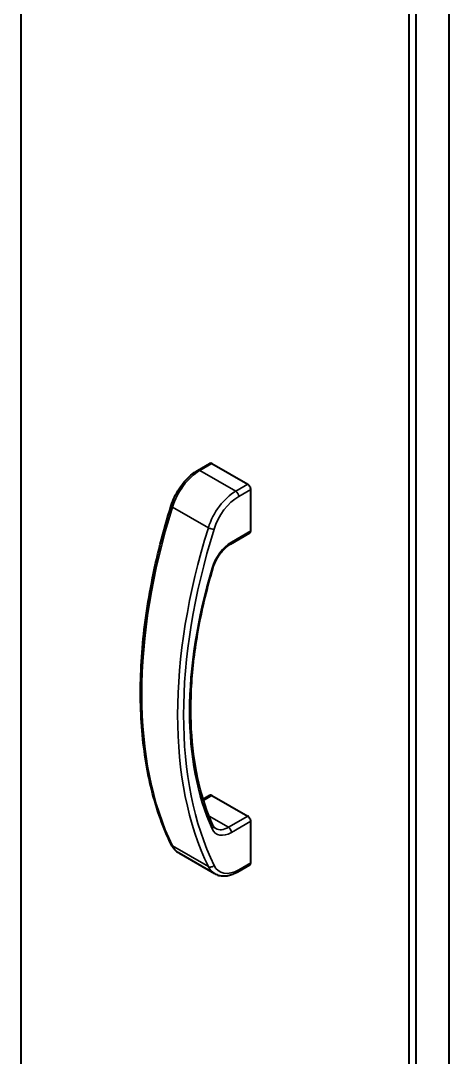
# Model space of a CAD drawing. Header units: inches. Extents: x 6934 to 18973, y 4254 to 7629.
# Drawn here: x 10566.2 to 10647.4, y 6820.4 to 7016.5 of the extents above; entities that cross this region are included whole.
import ezdxf

# ---------------------------------------------------------------- set-up
doc = ezdxf.new("R2010")
doc.units = ezdxf.units.IN
doc.header["$MEASUREMENT"] = 0
doc.layers.add('POWER SUPPLY CASE OUTLINE$0$가시적인 것(ISO)', color=3, linetype='Continuous', lineweight=40, true_color=0x00ff00)
doc.layers.add('POWER SUPPLY CASE OUTLINE$0$가시적인 좁은 것(ISO)', color=3, linetype='Continuous', lineweight=35, true_color=0x00ff00)

msp = doc.modelspace()

# ---------------------------------------------------------------- linework, layer by layer
at = {"layer": 'POWER SUPPLY CASE OUTLINE$0$가시적인 것(ISO)'}
for p, q in [((10566.231, 7208.634), (10566.231, 6626.54)), ((10647.35, 6653.961), (10647.35, 7096.516)), ((10639.77, 6656.136), (10639.77, 7094.341)), ((10641.071, 6656.885), (10641.071, 7095.09)), ((10599.737, 6931.426), (10602.036, 6932.75)), ((10602.435, 6932.71), (10609.223, 6928.801)), ((10609.789, 6919.973), (10609.789, 6927.822)), ((10605.95, 6917.491), (10609.622, 6919.606)), ((10600.759, 6869.227), (10602.036, 6869.962)), ((10602.435, 6869.923), (10609.223, 6866.014)), ((10609.789, 6857.185), (10609.789, 6865.034)), ((10596.144, 6859.05), (10602.933, 6855.141)), ((10607.324, 6855.494), (10609.622, 6856.818))]:
    msp.add_line(p, q, dxfattribs=at)
for centre, major_axis, start_param, end_param in [((10602.435, 6932.056), (-0.399, 0.693), 5.4997209, 6.2831853), ((10609.223, 6928.147), (-0.399, 0.693), 3.9289245, 5.4997209), ((10609.223, 6920.299), (0.399, -0.693), 0, 0.7873319), ((10602.435, 6869.269), (-0.399, 0.693), 5.4997209, 6.2831853), ((10609.223, 6865.36), (-0.399, 0.693), 3.9289245, 5.4997209), ((10609.223, 6857.511), (0.399, -0.693), 0, 0.7873319)]:
    msp.add_ellipse(centre, major_axis=major_axis, ratio=0.5780931, start_param=start_param, end_param=end_param, dxfattribs=at)
for points, knots in [([(10594.711, 6924.764), (10594.88, 6925.309), (10595.093, 6925.853), (10595.596, 6926.916), (10595.886, 6927.435), (10596.529, 6928.424), (10596.882, 6928.894), (10597.635, 6929.762), (10598.035, 6930.161), (10598.867, 6930.866), (10599.298, 6931.173), (10599.737, 6931.426)], [5.1258236, 5.1258236, 5.1258236, 5.1258236, 5.357296, 5.357296, 5.5887683, 5.5887683, 5.8202406, 5.8202406, 6.051713, 6.051713, 6.2831853, 6.2831853, 6.2831853, 6.2831853]), ([(10594.755, 6860.584), (10593.212, 6863.76), (10591.965, 6867.245), (10590.088, 6874.733), (10589.458, 6878.737), (10588.828, 6887.157), (10588.829, 6891.573), (10589.457, 6900.698), (10590.085, 6905.407), (10591.949, 6914.993), (10593.186, 6919.87), (10594.711, 6924.764)], [4.29895433, 4.29895433, 4.29895433, 4.29895433, 4.46432819, 4.46432819, 4.62970205, 4.62970205, 4.79507591, 4.79507591, 4.96044977, 4.96044977, 5.12582363, 5.12582363, 5.12582363, 5.12582363]), ([(10602.662, 6913.035), (10602.77, 6913.396), (10602.91, 6913.764), (10603.245, 6914.488), (10603.44, 6914.843), (10603.873, 6915.519), (10604.111, 6915.84), (10604.614, 6916.425), (10604.879, 6916.689), (10605.415, 6917.147), (10605.686, 6917.339), (10605.95, 6917.491)], [5.1075805, 5.1075805, 5.1075805, 5.1075805, 5.3427015, 5.3427015, 5.5778224, 5.5778224, 5.8129434, 5.8129434, 6.0480644, 6.0480644, 6.2831853, 6.2831853, 6.2831853, 6.2831853]), ([(10602.624, 6864.287), (10601.524, 6866.703), (10600.629, 6869.347), (10599.28, 6875.025), (10598.825, 6878.06), (10598.37, 6884.443), (10598.37, 6887.792), (10598.826, 6894.717), (10599.283, 6898.294), (10600.643, 6905.585), (10601.546, 6909.299), (10602.662, 6913.035)], [4.31719743, 4.31719743, 4.31719743, 4.31719743, 4.47527405, 4.47527405, 4.63335067, 4.63335067, 4.79142729, 4.79142729, 4.94950391, 4.94950391, 5.10758053, 5.10758053, 5.10758053, 5.10758053]), ([(10603.155, 6863.663), (10603.113, 6863.687), (10603.073, 6863.715), (10602.994, 6863.775), (10602.957, 6863.808), (10602.883, 6863.882), (10602.847, 6863.923), (10602.779, 6864.013), (10602.745, 6864.061), (10602.682, 6864.168), (10602.652, 6864.225), (10602.624, 6864.287)], [3.92505711, 3.92505711, 3.92505711, 3.92505711, 4.00348517, 4.00348517, 4.08191324, 4.08191324, 4.1603413, 4.1603413, 4.23876937, 4.23876937, 4.31719743, 4.31719743, 4.31719743, 4.31719743]), ([(10596.144, 6859.05), (10596.025, 6859.119), (10595.909, 6859.196), (10595.689, 6859.364), (10595.584, 6859.455), (10595.386, 6859.65), (10595.293, 6859.754), (10595.118, 6859.974), (10595.037, 6860.089), (10594.887, 6860.329), (10594.818, 6860.455), (10594.755, 6860.584)], [3.92505711, 3.92505711, 3.92505711, 3.92505711, 3.99983655, 3.99983655, 4.074616, 4.074616, 4.14939544, 4.14939544, 4.22417488, 4.22417488, 4.29895433, 4.29895433, 4.29895433, 4.29895433]), ([(10602.933, 6855.141), (10603.184, 6854.997), (10603.454, 6854.887), (10604.018, 6854.739), (10604.312, 6854.702), (10604.907, 6854.695), (10605.21, 6854.725), (10605.816, 6854.847), (10606.12, 6854.939), (10606.726, 6855.177), (10607.027, 6855.323), (10607.324, 6855.494)], [2.3581282, 2.3581282, 2.3581282, 2.3581282, 2.51482109, 2.51482109, 2.67151398, 2.67151398, 2.82820687, 2.82820687, 2.98489976, 2.98489976, 3.14159265, 3.14159265, 3.14159265, 3.14159265])]:
    msp.add_open_spline(points, degree=3, knots=knots, dxfattribs=at)
at = {"layer": 'POWER SUPPLY CASE OUTLINE$0$가시적인 좁은 것(ISO)'}
for p, q in [((10600.137, 6931.387), (10602.435, 6932.71)), ((10600.137, 6931.387), (10606.925, 6927.478)), ((10609.223, 6928.801), (10606.925, 6927.478)), ((10607.49, 6926.498), (10609.789, 6927.822)), ((10594.956, 6924.491), (10601.745, 6920.582)), ((10609.789, 6919.973), (10606.116, 6917.858)), ((10600.83, 6868.998), (10602.435, 6869.923)), ((10601.891, 6866.006), (10605.55, 6863.899)), ((10609.223, 6866.014), (10605.55, 6863.899)), ((10606.116, 6862.919), (10609.789, 6865.034)), ((10594.956, 6860.372), (10601.745, 6856.463)), ((10609.789, 6857.185), (10607.49, 6855.862))]:
    msp.add_line(p, q, dxfattribs=at)
for centre, major_axis, ratio, start_param, end_param in [((10600.137, 6924.847), (3.992, 6.933), 0.5780931, 0.7834645, 1.9408261), ((10600.137, 6930.733), (-0.399, 0.693), 0.5780931, 5.4997209, 6.2831853), ((10606.925, 6920.937), (-3.992, -6.933), 0.5780931, 3.9250571, 5.0824188), ((10606.925, 6926.824), (0.399, -0.693), 0.5780931, 0.7873319, 2.3581282), ((10595.474, 6924.527), (-0.764, 0.238), 0.2950903, 0, 0.9209856), ((10607.49, 6920.612), (3.593, 6.239), 0.5780931, 0.7834645, 1.9408261), ((10658.159, 6928.828), (-48.709, -84.584), 0.5780931, 5.0824188, 5.9092881), ((10664.948, 6924.919), (-48.709, -84.584), 0.5780931, 5.0824188, 5.9092881), ((10665.513, 6924.593), (-48.31, -83.891), 0.5780931, 5.0824188, 5.9092881), ((10602.263, 6920.618), (0.764, -0.238), 0.2950903, 4.0625782, 5.6333746), ((10606.116, 6913.28), (-2.795, -4.853), 0.5780931, 3.9250571, 5.1006619), ((10605.55, 6918.184), (0.399, -0.693), 0.5780931, 0, 0.7873319), ((10653.58, 6917.721), (-39.089, -67.88), 0.5780931, 5.1006619, 5.891045), ((10601.896, 6913.264), (0.767, -0.229), 0.3089187, 5.6298696, 6.2831853), ((10601.896, 6863.956), (0.728, 0.332), 0.7540331, 5.2070761, 6.2831853), ((10605.55, 6867.823), (-2.395, -4.16), 0.5780931, 0, 0.7834645), ((10605.55, 6863.245), (0.399, -0.693), 0.5780931, 0.7873319, 2.3581282), ((10606.116, 6867.497), (-2.795, -4.853), 0.5780931, 5.891045, 7.0666498), ((10595.474, 6860.933), (-0.72, -0.349), 0.7595962, 0, 0.4760023), ((10600.137, 6865.983), (-3.992, -6.933), 0.5780931, 5.9092881, 6.2831853), ((10602.263, 6857.024), (0.72, 0.349), 0.7595962, 3.6175949, 5.1883913), ((10606.925, 6862.074), (-3.992, -6.933), 0.5780931, 5.9092881, 6.2831853), ((10607.49, 6861.748), (-3.593, -6.239), 0.5780931, 5.9092881, 7.0666498), ((10606.925, 6856.188), (0.399, -0.693), 0.5780931, 0, 0.7873319)]:
    msp.add_ellipse(centre, major_axis=major_axis, ratio=ratio, start_param=start_param, end_param=end_param, dxfattribs=at)

doc.saveas('drawing.dxf')
